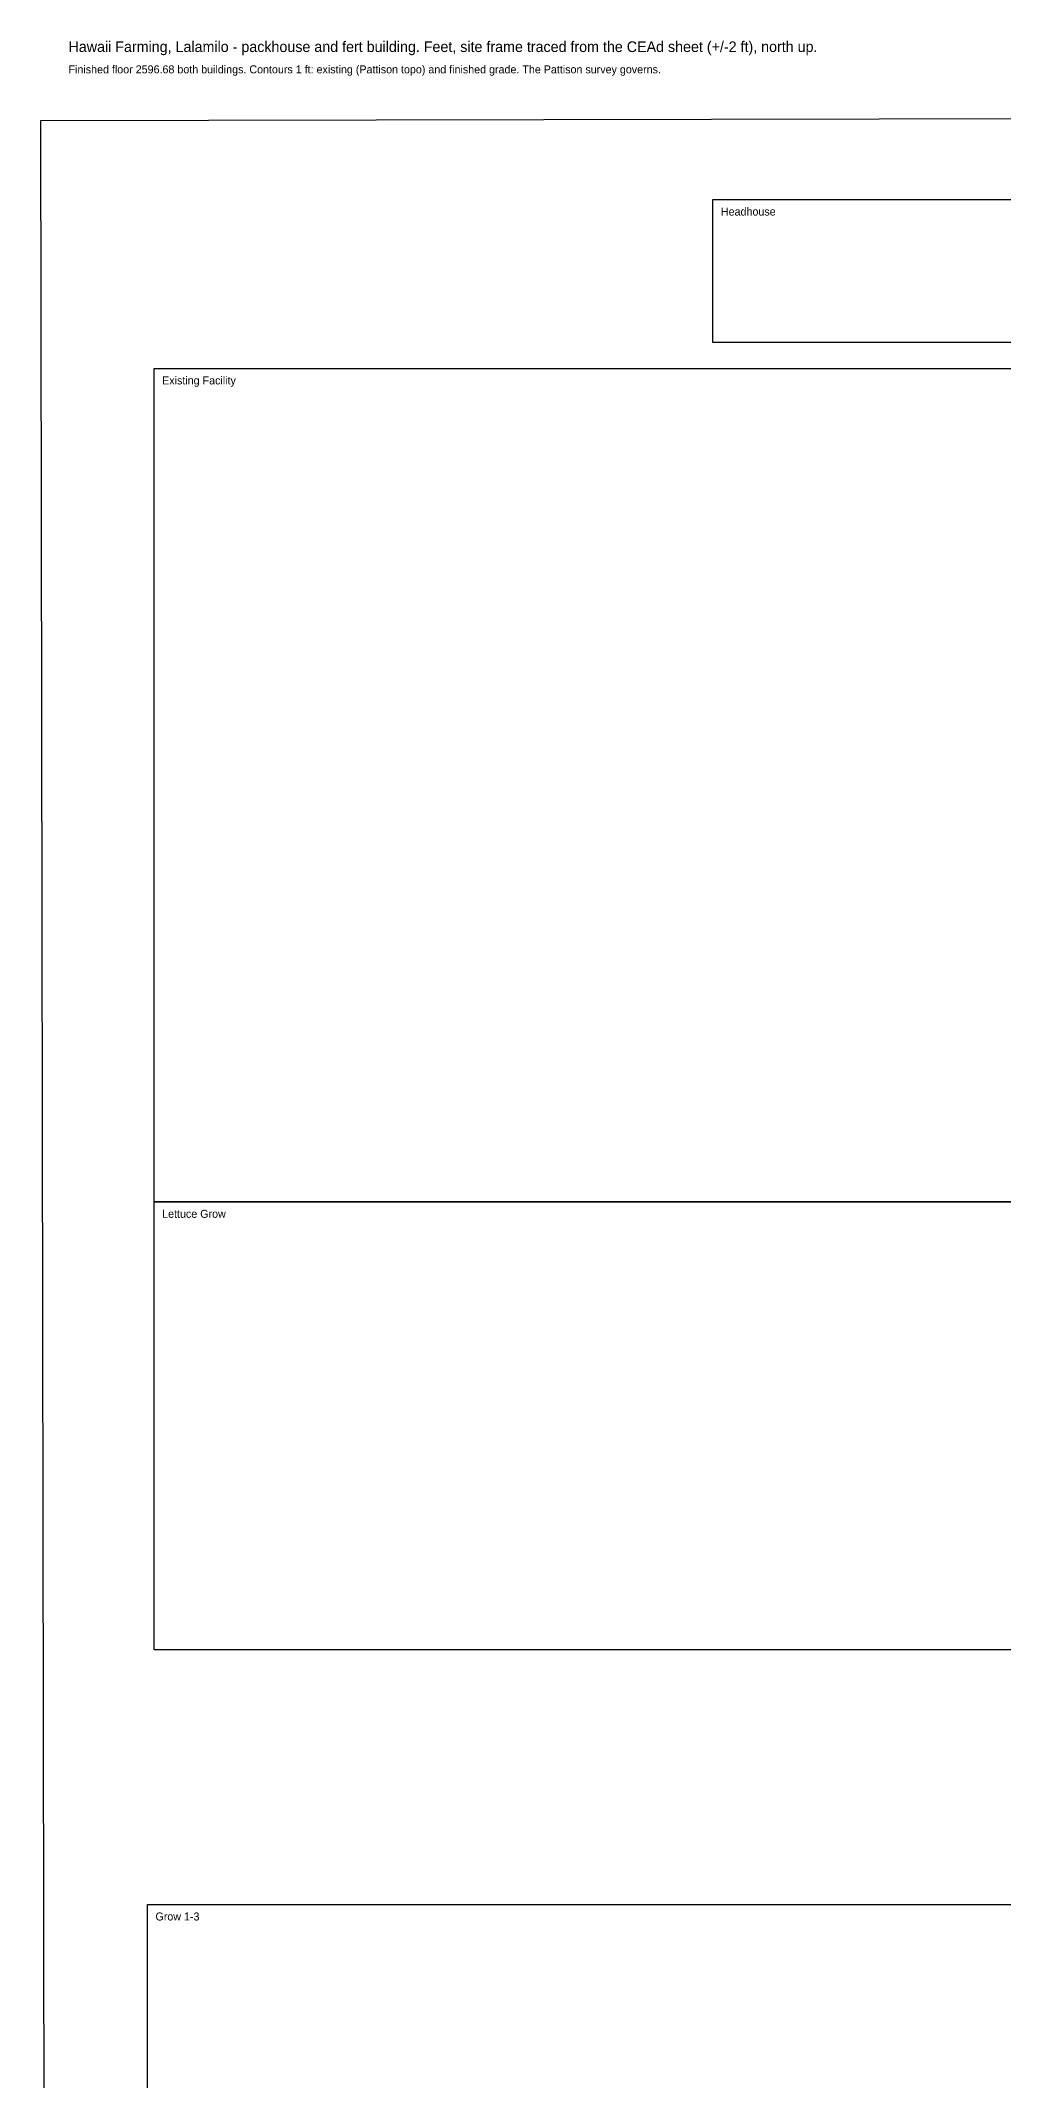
# Model space of a CAD drawing. Header units: feet. Extents: x 70 to 1025, y -1570 to -26.
# Drawn here: x 70 to 430, y -790 to -26 of the extents above; entities that cross this region are included whole.
import ezdxf

# ---------------------------------------------------------------- set-up
doc = ezdxf.new("R2010")
doc.units = ezdxf.units.FT
for name, color, linetype in [('BLDG-EXIST', 8, 'CONTINUOUS'), ('NOTES', 7, 'CONTINUOUS'), ('PROPERTY', 1, 'CONTINUOUS')]:
    doc.layers.add(name, color=color, linetype=linetype)

msp = doc.modelspace()

# ---------------------------------------------------------------- linework, layer by layer
at = {"layer": 'BLDG-EXIST'}
for p, q in [((321.6, -85.3), (487.3, -85.3)), ((321.6, -138.9), (321.6, -85.3)), ((487.3, -138.9), (321.6, -138.9)), ((112.1, -148.6), (485.6, -148.6)), ((112.1, -461), (112.1, -148.6)), ((485.6, -461), (112.1, -461)), ((112.1, -461), (460.1, -461)), ((112.1, -629), (112.1, -461)), ((460.1, -629), (112.1, -629)), ((109.6, -724.4), (651.8, -724.4)), ((109.6, -1087.2), (109.6, -724.4))]:
    msp.add_line(p, q, dxfattribs=at)
at = {"layer": 'PROPERTY'}
for p, q in [((69.6, -55.7), (608.7, -54.6)), ((71.9, -1355.6), (69.6, -55.7))]:
    msp.add_line(p, q, dxfattribs=at)

# ---------------------------------------------------------------- texts
at = {"layer": 'BLDG-EXIST'}
for s, p in [('Headhouse', (324.6, -91.3)), ('Existing Facility', (115.1, -154.6)), ('Lettuce Grow', (115.1, -467)), ('Grow 1-3', (112.6, -730.4))]:
    msp.add_text(s, height=3, dxfattribs=at).set_placement(p)
at = {"layer": 'NOTES'}
for s, height, p in [('Hawaii Farming, Lalamilo - packhouse and fert building. Feet, site frame traced from the CEAd sheet (+/-2 ft), north up.', 4, (80, -30)), ('Finished floor 2596.68 both buildings. Contours 1 ft: existing (Pattison topo) and finished grade. The Pattison survey governs.', 3, (80, -38))]:
    msp.add_text(s, height=height, dxfattribs=at).set_placement(p)

doc.saveas('drawing.dxf')
